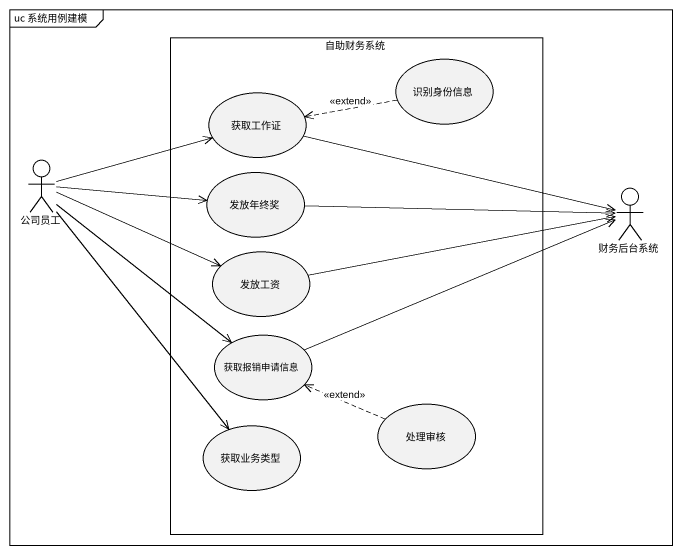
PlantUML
@startuml
mainframe uc 系统用例建模
rectangle 自助财务系统 {
  usecase 识别身份信息
  usecase 获取工作证
  usecase 发放年终奖
  usecase 发放工资
  usecase 获取报销申请信息
  usecase 处理审核
  usecase 获取业务类型
}
actor 公司员工
actor 财务后台系统
识别身份信息 .left.> 获取工作证 : <<extend>>
获取工作证 -right-> 财务后台系统
公司员工 -right-> 获取工作证
公司员工 -right-> 发放年终奖
公司员工 -right-> 发放工资
公司员工 --> 获取报销申请信息
公司员工 --> 获取业务类型
发放年终奖 -right-> 财务后台系统
发放工资 -right-> 财务后台系统
获取报销申请信息 -right-> 财务后台系统
处理审核 .left.> 获取报销申请信息 : <<extend>>
@enduml
